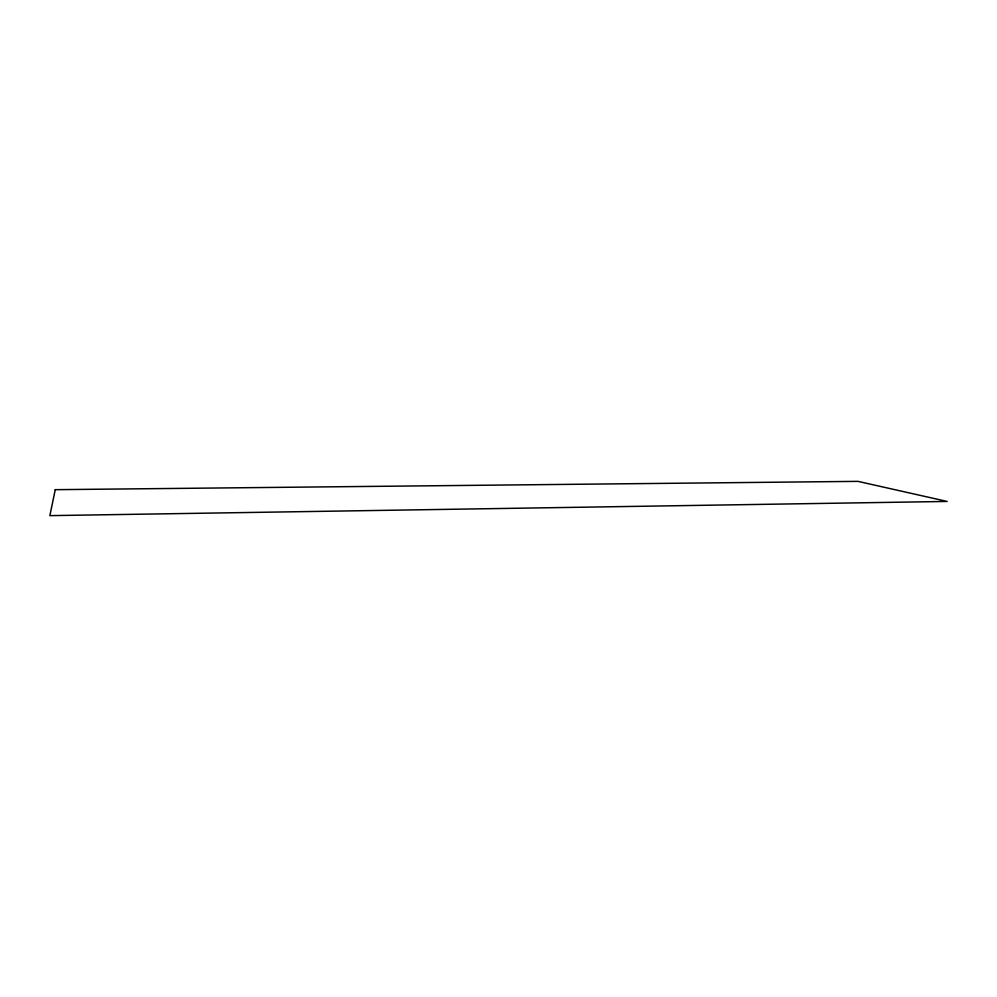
<?xml version="1.0" encoding="UTF-8"?>
<svg xmlns="http://www.w3.org/2000/svg" width="997" height="997" viewBox="0 0 997 997"><rect width="100%" height="100%" fill="white"/><g stroke="black" fill="none" stroke-linecap="round" stroke-linejoin="round"><path stroke-width="1.5" d="M55.259 489.677L49.85 515.636L947.15 501.441L857.931 481.364L55.259 489.677"/></g></svg>
